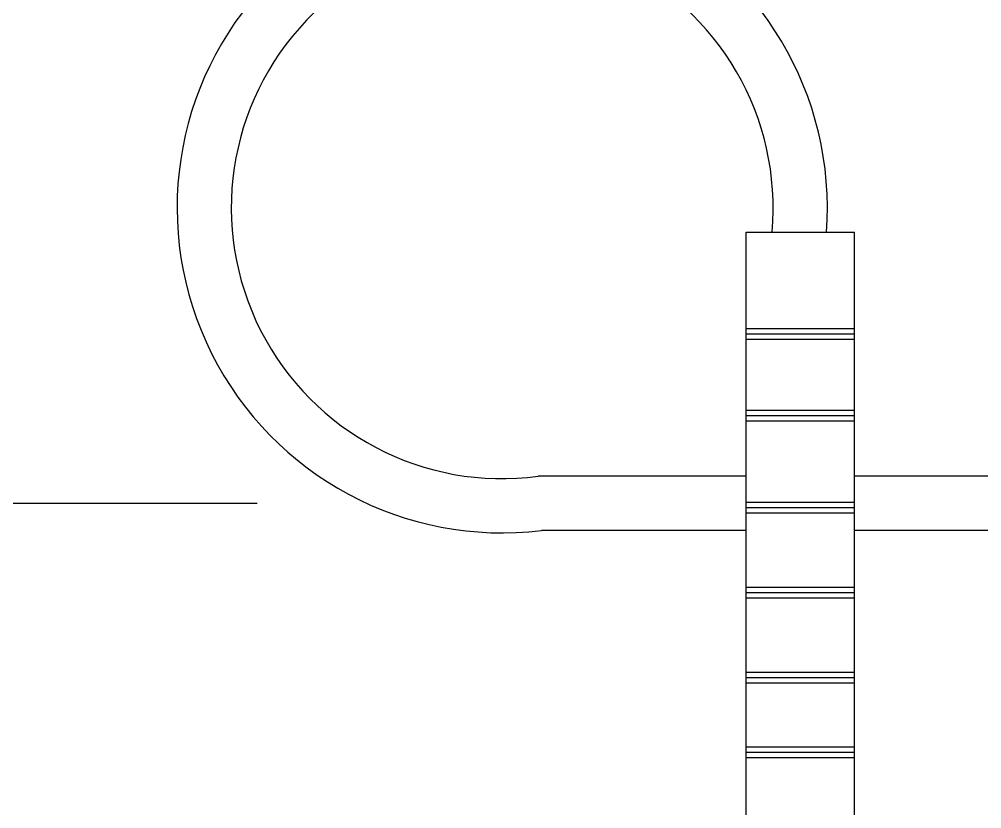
# Model space of a CAD drawing. Header units: millimetres. Extents: x 23536 to 47095, y 9984 to 20154.
# Drawn here: x 23634.131 to 23634.927, y 10082.027 to 10082.68 of the extents above; entities that cross this region are included whole.
import ezdxf

# ---------------------------------------------------------------- set-up
doc = ezdxf.new("R2010")
doc.units = ezdxf.units.MM
doc.header["$LTSCALE"] = 30
doc.header["$MEASUREMENT"] = 0
doc.header["$PDMODE"] = 34
doc.layers.get('0').update_dxf_attribs({"linetype": 'CONTINUOUS'})
doc.layers.get('DEFPOINTS').update_dxf_attribs({"linetype": 'CONTINUOUS'})
doc.layers.add('AMARELO', color=2, linetype='CONTINUOUS')

msp = doc.modelspace()

# ---------------------------------------------------------------- linework, layer by layer
for p, q in [((23634.73183, 10082.42412), (23634.82143, 10082.42412)), ((23634.73183, 10082.41964), (23634.82143, 10082.41964)), ((23634.73183, 10082.41516), (23634.82143, 10082.41516)), ((23634.73183, 10082.35668), (23634.82143, 10082.35668)), ((23634.73183, 10082.3522), (23634.82143, 10082.3522)), ((23634.73183, 10082.34772), (23634.82143, 10082.34772)), ((23634.73183, 10082.28063), (23634.82143, 10082.28063)), ((23634.73183, 10082.27615), (23634.82143, 10082.27615)), ((23634.73183, 10082.27167), (23634.82143, 10082.27167)), ((23634.73183, 10082.21031), (23634.82143, 10082.21031)), ((23634.73183, 10082.20583), (23634.82143, 10082.20583)), ((23634.73183, 10082.20135), (23634.82143, 10082.20135)), ((23634.73183, 10082.14), (23634.82143, 10082.14)), ((23634.73183, 10082.13552), (23634.82143, 10082.13552)), ((23634.73183, 10082.13104), (23634.82143, 10082.13104)), ((23634.73183, 10082.0783), (23634.82143, 10082.0783)), ((23634.73183, 10082.07382), (23634.82143, 10082.07382)), ((23634.73183, 10082.06934), (23634.82143, 10082.06934))]:
    msp.add_line(p, q)
at = {"linetype": 'ByBlock'}
msp.add_line((23634.3277, 10082.27951), (23633.62357, 10082.27951), dxfattribs=at)
at = {"layer": 'AMARELO'}
for p, q in [((23634.73183, 10082.01082), (23634.73183, 10082.50363)), ((23634.73183, 10082.50363), (23634.82143, 10082.50363)), ((23634.82143, 10082.01082), (23634.82143, 10082.50363)), ((23634.73183, 10082.30191), (23634.55992, 10082.30191)), ((23635.14848, 10082.30191), (23634.82143, 10082.30191)), ((23634.73183, 10082.25711), (23634.56277, 10082.25711)), ((23635.14848, 10082.25711), (23634.82143, 10082.25711))]:
    msp.add_line(p, q, dxfattribs=at)
for radius, start, end in [(0.26881, 355.66738, 276.95325), (0.22401, 354.79867, 277.61784)]:
    msp.add_arc((23634.53023, 10082.52394), radius, start, end, dxfattribs=at)
at = {"layer": 'DEFPOINTS', "linetype": 'ByBlock'}
msp.add_point((23634.3877, 10082.27951), dxfattribs=at)
msp.add_point((23634.3877, 10082.27951), dxfattribs=at)

doc.saveas('drawing.dxf')
